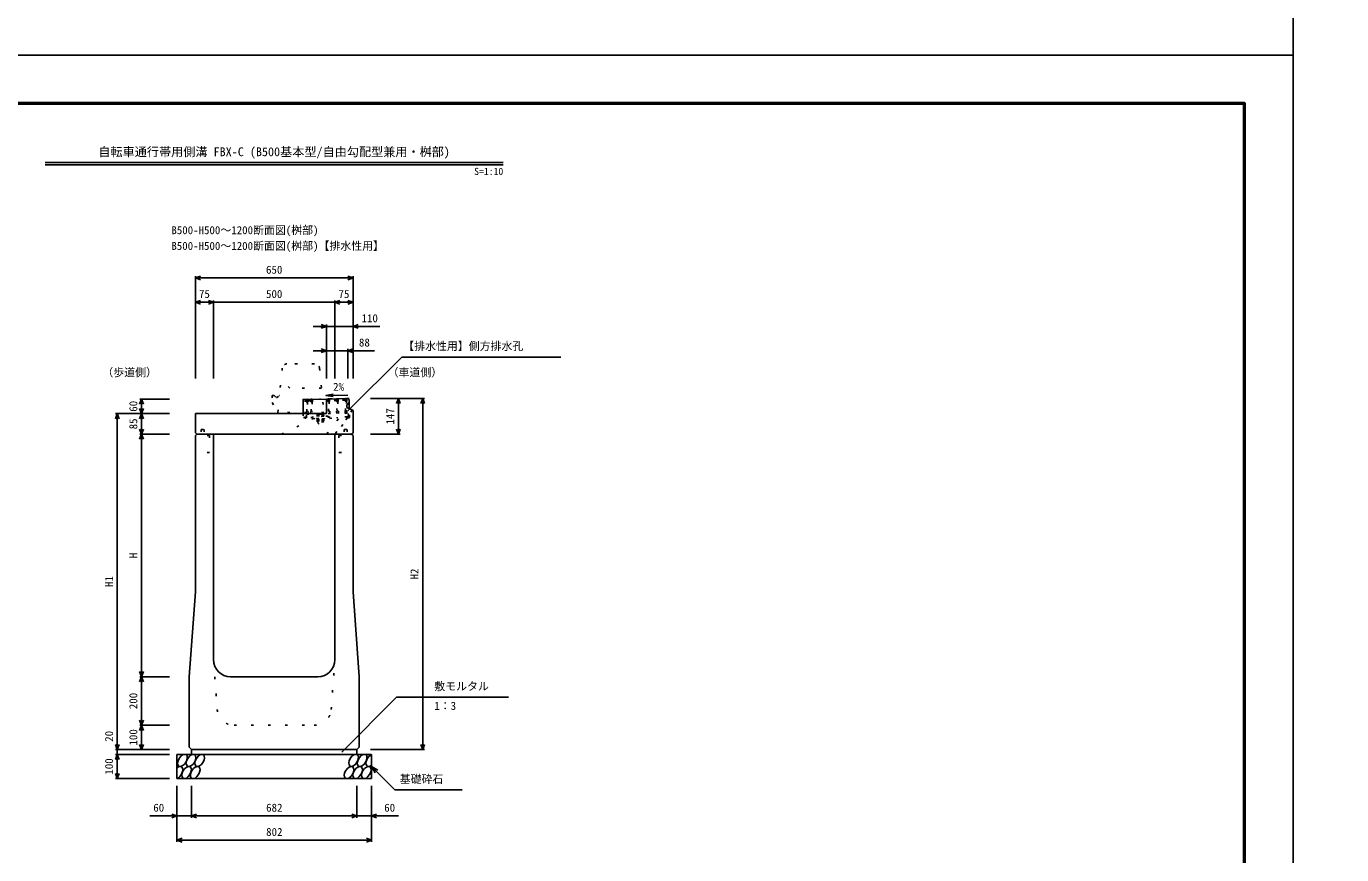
# Model space of a CAD drawing. Units: millimetres, scale not verified. Extents: x -12600 to 12600, y -5940 to 5940.
# Drawn here: x -9422 to -4000, y -3297 to 119 of the extents above; entities that cross this region are included whole.
import ezdxf
from ezdxf.enums import TextEntityAlignment as Align

# ---------------------------------------------------------------- set-up
doc = ezdxf.new("R2010")
doc.units = ezdxf.units.MM
doc.header["$LTSCALE"] = 40
doc.linetypes.add('DOTTED', pattern=[1.75, 0.25, -1.5])
for name, color, linetype, lineweight in [('0-0_DIM', 7, 'Continuous', 25), ('0-1_Defpoints', 5, 'Continuous', 25), ('0-2_HATCH', 6, 'DOTTED', 25), ('0-5_OUTLINE', 3, 'Continuous', 25), ('0-6_OUTLINE2', 4, 'DOTTED', 25), ('0-7_TXT', 7, 'Continuous', 25), ('0-8_WAKU', 3, 'Continuous', 25)]:
    doc.layers.add(name, color=color, linetype=linetype, lineweight=lineweight)
doc.styles.add('ＭＳ ゴシック', font='')
doc.styles.get('ＭＳ ゴシック').set_extended_font_data('MS Gothic')

msp = doc.modelspace()

# ---------------------------------------------------------------- linework, layer by layer
at = {"layer": '0-0_DIM'}
for p, q in [((-8725, -911.3), (-8725, -1332.94)), ((-8075, -918.8), (-8725, -918.8)), ((-8075, -911.3), (-8075, -1332.94)), ((-8650, -1018.8), (-8725, -1018.8)), ((-8650, -1011.3), (-8650, -1332.94)), ((-8650, -1018.8), (-8150, -1018.8)), ((-8150, -1011.3), (-8150, -1332.94)), ((-8150, -1018.8), (-8075, -1018.8)), ((-8240, -1118.8), (-8185, -1118.8)), ((-8185, -1111.3), (-8185, -1332.94)), ((-8075, -1118.8), (-8185, -1118.8)), ((-8075, -1118.8), (-7965, -1118.8)), ((-8240, -1218.8), (-8185, -1218.8)), ((-8097, -1218.8), (-8185, -1218.8)), ((-8097, -1211.3), (-8097, -1332.94)), ((-8097, -1218.8), (-7987, -1218.8)), ((-8096.54, -1467.09), (-7874.4, -1244.95)), ((-7874.4, -1244.95), (-7218.5, -1244.95)), ((-8954.5, -1417.94), (-8832, -1417.94)), ((-8947, -1417.94), (-8947, -1477.94)), ((-7780.5, -1415.94), (-8003, -1415.94)), ((-7888, -1415.94), (-7888, -1562.94)), ((-7788, -1415.94), (-7788, -2862.94)), ((-9054.5, -1477.94), (-8832, -1477.94)), ((-9047, -1477.94), (-9047, -2862.94)), ((-8947, -1562.94), (-8947, -1477.94)), ((-8954.5, -1562.94), (-8832, -1562.94)), ((-8947, -1562.94), (-8947, -2562.94)), ((-7880.5, -1562.94), (-8003, -1562.94)), ((-8954.5, -2562.94), (-8832, -2562.94)), ((-8947, -2562.94), (-8947, -2762.94)), ((-8121.89, -2873.75), (-7895.66, -2647.52)), ((-7895.66, -2647.52), (-7434.19, -2647.52)), ((-8954.5, -2762.94), (-8832, -2762.94)), ((-8947, -2762.94), (-8947, -2862.94)), ((-9054.5, -2862.94), (-8832, -2862.94)), ((-9047, -2862.94), (-9047, -2882.94)), ((-7780.5, -2862.94), (-8003, -2862.94)), ((-9054.5, -2882.94), (-8832, -2882.94)), ((-9047, -2882.94), (-9047, -2982.94)), ((-7999, -2932.94), (-7903.24, -3028.7)), ((-7999, -2932.94), (-7973.02, -2947.94)), ((-7999, -2932.94), (-7984, -2958.92)), ((-9054.5, -2982.94), (-8832, -2982.94)), ((-8801, -3244.31), (-8801, -3012.94)), ((-8741, -3144.31), (-8741, -3012.94)), ((-8059, -3144.31), (-8059, -3012.94)), ((-7999, -3244.31), (-7999, -3012.94)), ((-7903.24, -3028.7), (-7625.69, -3028.7)), ((-8801, -3136.81), (-8912.79, -3136.81)), ((-8801, -3136.81), (-8741, -3136.81)), ((-8741, -3136.81), (-8059, -3136.81)), ((-7999, -3136.81), (-8059, -3136.81)), ((-7999, -3136.81), (-7887.21, -3136.81)), ((-8801, -3236.81), (-7999, -3236.81))]:
    msp.add_line(p, q, dxfattribs=at)
for points in [[(-8703.86, -926.5), (-8725, -918.8), (-8703.86, -911.11)], [(-8096.14, -911.11), (-8075, -918.8), (-8096.14, -926.5)], [(-8703.86, -1011.11), (-8725, -1018.8), (-8703.86, -1026.5)], [(-8671.14, -1026.5), (-8650, -1018.8), (-8671.14, -1011.11)], [(-8128.86, -1011.11), (-8150, -1018.8), (-8128.86, -1026.5)], [(-8096.14, -1011.11), (-8075, -1018.8), (-8096.14, -1026.5)], [(-8206.14, -1111.11), (-8185, -1118.8), (-8206.14, -1126.5)], [(-8053.86, -1111.11), (-8075, -1118.8), (-8053.86, -1126.5)], [(-8206.14, -1211.11), (-8185, -1218.8), (-8206.14, -1226.5)], [(-8075.86, -1211.11), (-8097, -1218.8), (-8075.86, -1226.5)], [(-8954.7, -1439.09), (-8947, -1417.94), (-8939.3, -1439.09)], [(-8939.3, -1456.8), (-8947, -1477.94), (-8954.7, -1456.8)], [(-7895.7, -1437.09), (-7888, -1415.94), (-7880.3, -1437.09)], [(-7795.7, -1437.09), (-7788, -1415.94), (-7780.3, -1437.09)], [(-9039.3, -1499.09), (-9047, -1477.94), (-9054.7, -1499.09)], [(-8954.7, -1499.09), (-8947, -1477.94), (-8939.3, -1499.09)], [(-8954.7, -1541.8), (-8947, -1562.94), (-8939.3, -1541.8)], [(-8954.7, -1584.09), (-8947, -1562.94), (-8939.3, -1584.09)], [(-7895.7, -1541.8), (-7888, -1562.94), (-7880.3, -1541.8)], [(-8939.3, -2541.8), (-8947, -2562.94), (-8954.7, -2541.8)], [(-8939.3, -2584.09), (-8947, -2562.94), (-8954.7, -2584.09)], [(-8939.3, -2741.8), (-8947, -2762.94), (-8954.7, -2741.8)], [(-8954.7, -2784.09), (-8947, -2762.94), (-8939.3, -2784.09)], [(-9039.3, -2841.8), (-9047, -2862.94), (-9054.7, -2841.8)], [(-8939.3, -2841.8), (-8947, -2862.94), (-8954.7, -2841.8)], [(-7795.7, -2841.8), (-7788, -2862.94), (-7780.3, -2841.8)], [(-9039.3, -2904.09), (-9047, -2882.94), (-9054.7, -2904.09)], [(-9039.3, -2961.8), (-9047, -2982.94), (-9054.7, -2961.8)], [(-8822.14, -3129.11), (-8801, -3136.81), (-8822.14, -3144.5)], [(-8719.86, -3144.5), (-8741, -3136.81), (-8719.86, -3129.11)], [(-8080.14, -3129.11), (-8059, -3136.81), (-8080.14, -3144.5)], [(-7977.86, -3129.11), (-7999, -3136.81), (-7977.86, -3144.5)], [(-8779.86, -3244.5), (-8801, -3236.81), (-8779.86, -3229.11)], [(-8020.14, -3229.11), (-7999, -3236.81), (-8020.14, -3244.5)]]:
    msp.add_lwpolyline(points, dxfattribs=at)
at = {"layer": '0-1_Defpoints'}
for points in [[(-4200, -5940), (12600, -5940), (12600, 5940), (-4200, 5940)], [(-12600, -5940), (-4200, -5940), (-4200, 0), (-12600, 0)]]:
    msp.add_lwpolyline(points, close=True, dxfattribs=at)
at = {"layer": '0-2_HATCH'}
for p, q in [((-8270.76, -1499.59), (-8272.28, -1419.6)), ((-8101.31, -1416.85), (-8268.28, -1420.03)), ((-8249.61, -1419.67), (-8261.23, -1422.37)), ((-8249.5, -1425.67), (-8261.16, -1425.89)), ((-8242.61, -1419.54), (-8241.19, -1494.53)), ((-8091.32, -1416.16), (-8185, -1417.94)), ((-8178.96, -1418.33), (-8177.53, -1493.31)), ((-8143.63, -1417.65), (-8171.85, -1424.19)), ((-8143.52, -1423.65), (-8171.85, -1424.19)), ((-8108.31, -1416.98), (-8136.52, -1423.52)), ((-8108.19, -1422.98), (-8136.52, -1423.52)), ((-8094.46, -1487.23), (-8095.82, -1416.24)), ((-8091, -1432.85), (-8091.32, -1416.16)), ((-8089.85, -1493.14), (-8090.53, -1457.77)), ((-8098.88, -1491.82), (-8270.85, -1495.09)), ((-8092.79, -1496.2), (-8270.76, -1499.59)), ((-8266.85, -1495.01), (-8267.32, -1470.02)), ((-8267.13, -1480.02), (-8241.47, -1479.53)), ((-8177.62, -1488.81), (-8241.27, -1490.03)), ((-8225.54, -1498.73), (-8192.54, -1498.1)), ((-8222.63, -1512.68), (-8222.86, -1500.18)), ((-8194.92, -1512.15), (-8222.63, -1512.68)), ((-8220, -1480.26), (-8222.46, -1482.19)), ((-8222.3, -1489.69), (-8222.46, -1482.19)), ((-8196.06, -1489.15), (-8222.3, -1489.69)), ((-8222.06, -1481.84), (-8220, -1480.26)), ((-8198.75, -1479.82), (-8220, -1480.26)), ((-8216.06, -1489.56), (-8216.21, -1482.06)), ((-8215.94, -1500.05), (-8215.7, -1512.54)), ((-8202.31, -1489.27), (-8202.46, -1481.78)), ((-8202.08, -1499.78), (-8201.85, -1512.28)), ((-8196.63, -1481.31), (-8198.75, -1479.82)), ((-8196.06, -1489.15), (-8196.21, -1481.65)), ((-8195.16, -1499.65), (-8194.92, -1512.15)), ((-8192.54, -1498.1), (-8192.51, -1499.6)), ((-8177.82, -1478.32), (-8100.16, -1476.84)), ((-8140.87, -1492.62), (-8140.79, -1497.11)), ((-8100.35, -1466.84), (-8099.88, -1491.83))]:
    msp.add_line(p, q, dxfattribs=at)
at = {"layer": '0-2_HATCH', "linetype": 'Continuous'}
msp.add_line((-8090.53, -1457.77), (-8091, -1432.85), dxfattribs=at)
msp.add_lwpolyline([(-8185, -1417.94), (-8281.28, -1419.78), (-8280.18, -1477.94)], dxfattribs=at)
at = {"layer": '0-2_HATCH'}
for points in [[(-8267.32, -1470.02), (-8265.82, -1469.99), (-8266.59, -1430), (-8268.09, -1430.03), (-8268.28, -1420.03)], [(-8262.78, -1419.92), (-8263.29, -1419.23), (-8266.29, -1419.29), (-8266.78, -1420)], [(-8261.28, -1419.89), (-8261.09, -1429.89), (-8262.59, -1429.92), (-8261.82, -1469.91), (-8260.33, -1469.89), (-8260.13, -1479.88)], [(-8248.47, -1479.66), (-8248.66, -1469.66), (-8247.16, -1469.64), (-8247.92, -1429.64), (-8249.42, -1429.67), (-8249.61, -1419.67)], [(-8244.11, -1419.57), (-8244.63, -1418.88), (-8247.63, -1418.93), (-8248.11, -1419.64)], [(-8242.42, -1429.54), (-8243.92, -1429.57), (-8243.16, -1469.56), (-8241.66, -1469.53)], [(-8208.79, -1418.9), (-8209.3, -1418.2), (-8212.3, -1418.26), (-8212.79, -1418.97)], [(-8178.01, -1468.32), (-8176.51, -1468.29), (-8177.27, -1428.3), (-8178.77, -1428.33)], [(-8173.46, -1418.22), (-8173.97, -1417.53), (-8176.97, -1417.59), (-8177.46, -1418.3)], [(-8171.96, -1418.19), (-8171.77, -1428.19), (-8173.27, -1428.22), (-8172.51, -1468.21), (-8171.01, -1468.18), (-8170.82, -1478.18)], [(-8142.49, -1477.64), (-8142.68, -1467.65), (-8141.18, -1467.62), (-8141.94, -1427.62), (-8143.44, -1427.65), (-8143.63, -1417.65)], [(-8138.13, -1417.55), (-8138.65, -1416.86), (-8141.65, -1416.92), (-8142.13, -1417.63)], [(-8136.63, -1417.52), (-8136.44, -1427.52), (-8137.94, -1427.55), (-8137.18, -1467.54), (-8135.68, -1467.51), (-8135.49, -1477.51)], [(-8107.16, -1476.97), (-8107.35, -1466.97), (-8105.85, -1466.94), (-8106.61, -1426.95), (-8108.11, -1426.98), (-8108.31, -1416.98)], [(-8102.81, -1416.88), (-8103.32, -1416.19), (-8106.32, -1416.24), (-8106.81, -1416.95)], [(-8101.31, -1416.85), (-8101.12, -1426.85), (-8102.62, -1426.87), (-8101.85, -1466.87), (-8100.35, -1466.84)], [(-8280.18, -1477.94), (-8279.86, -1494.76), (-8270.86, -1494.59)], [(-8192.51, -1499.6), (-8225.51, -1500.23), (-8225.54, -1498.73)]]:
    msp.add_lwpolyline(points, dxfattribs=at)
for centre, radius, start, end in [((-8219.27, -1485.4), 4.53, 47.57461, 134.78335), ((-8208.77, -1512.41), 11, 181.09113, 1.09113), ((-8208.96, -1500.2), 19.53, 70.56972, 111.78823), ((-8199.27, -1484.99), 4.53, 47.57461, 134.78335), ((-8098.96, -1487.32), 4.5, 271.09113, 1.09113), ((-8092.85, -1493.2), 3, 271.09113, 1.09113)]:
    msp.add_arc(centre, radius, start, end, dxfattribs=at)
at = {"layer": '0-2_HATCH', "linetype": 'Continuous'}
for centre in [(-8778.11, -2907.94), (-8742.63, -2907.94), (-8707.16, -2907.94), (-8072.95, -2907.94), (-8037.48, -2907.94), (-8761.23, -2957.94), (-8725.75, -2957.94), (-8091.55, -2957.94), (-8056.07, -2957.94), (-8020.59, -2957.94)]:
    msp.add_ellipse(centre, major_axis=(14.54, 23.54), ratio=0.5792, dxfattribs=at)
for centre, start_param, end_param in [((-8002, -2907.94), 0.6666252, 4.1103269), ((-8796.7, -2957.94), 3.7419964, 7.318141)]:
    msp.add_ellipse(centre, major_axis=(14.54, 23.54), ratio=0.5792, start_param=start_param, end_param=end_param, dxfattribs=at)
at = {"layer": '0-5_OUTLINE', "linetype": 'DOTTED'}
for p, q in [((-8366.8, -1290.99), (-8378, -1402.94)), ((-8234.54, -1272.99), (-8348.34, -1272.99)), ((-8213.2, -1290.95), (-8195, -1472.94)), ((-8408, -1402.94), (-8408, -1432.94)), ((-8408, -1402.94), (-8400, -1402.94)), ((-8400, -1402.94), (-8390, -1412.94)), ((-8408, -1432.94), (-8385, -1472.94)), ((-8195, -1472.94), (-8385, -1472.94))]:
    msp.add_line(p, q, dxfattribs=at)
at = {"layer": '0-5_OUTLINE'}
for p, q in [((-8185, -1417.94), (-8096, -1416.25)), ((-8185, -1417.94), (-8185, -1477.94)), ((-8100, -1442.85), (-8091, -1432.85)), ((-8100, -1442.85), (-8100, -1452.85)), ((-8075, -1465.85), (-8100, -1452.85)), ((-8725, -1556.94), (-8725, -1477.94)), ((-8185, -1477.94), (-8725, -1477.94)), ((-8075, -1465.85), (-8075, -1556.94)), ((-8725, -1556.94), (-8719, -1562.94)), ((-8725, -1568.94), (-8719, -1562.94)), ((-8725, -1568.94), (-8725, -2212.94)), ((-8719, -1562.94), (-8081, -1562.94)), ((-8650, -1562.94), (-8650, -2492.94)), ((-8150, -1562.94), (-8150, -2492.94)), ((-8081, -1562.94), (-8075, -1556.94)), ((-8081, -1562.94), (-8075, -1568.94)), ((-8075, -1568.94), (-8075, -2212.94)), ((-8750, -2562.94), (-8725, -2212.94)), ((-8050, -2562.94), (-8075, -2212.94)), ((-8750, -2853.94), (-8750, -2562.94)), ((-8580, -2562.94), (-8220, -2562.94)), ((-8050, -2562.94), (-8050, -2853.94)), ((-8750, -2853.94), (-8741, -2862.94)), ((-8059, -2862.94), (-8741, -2862.94)), ((-8741, -2862.94), (-8741, -2882.94)), ((-8059, -2862.94), (-8050, -2853.94)), ((-8059, -2862.94), (-8059, -2882.94)), ((-8801, -2882.94), (-7999, -2882.94)), ((-8801, -2982.94), (-8801, -2882.94)), ((-7999, -2982.94), (-7999, -2882.94)), ((-8801, -2982.94), (-7999, -2982.94))]:
    msp.add_line(p, q, dxfattribs=at)
at = {"layer": '0-5_OUTLINE', "linetype": 'DOTTED'}
msp.add_lwpolyline([(-8390, -1412.94), (-8380, -1402.94), (-8378, -1402.94)], dxfattribs=at)
at = {"layer": '0-5_OUTLINE'}
msp.add_lwpolyline([(-8096, -1416.25), (-8091, -1421.15), (-8091, -1432.85)], dxfattribs=at)
at = {"layer": '0-5_OUTLINE', "linetype": 'DOTTED'}
for centre, start, end in [((-8346.9, -1292.94), 94.13229, 174.40835), ((-8233.1, -1292.94), 4.08463, 93.6009)]:
    msp.add_arc(centre, 20, start, end, dxfattribs=at)
at = {"layer": '0-5_OUTLINE'}
for centre, start, end in [((-8580, -2492.94), 180, 270), ((-8220, -2492.94), 270, 0)]:
    msp.add_arc(centre, 70, start, end, dxfattribs=at)
at = {"layer": '0-6_OUTLINE2'}
for p, q in [((-8385, -1472.94), (-8378, -1402.94)), ((-8183.95, -1562.94), (-8100, -1452.85)), ((-8370.12, -1562.94), (-8238.77, -1498.98)), ((-8098.79, -1496.31), (-8150, -1562.94)), ((-8078.67, -1463.94), (-8142.35, -1562.94)), ((-8667, -1567.94), (-8724, -1567.94)), ((-8701, -1542.94), (-8689, -1542.94)), ((-8701, -1542.94), (-8701, -1567.94)), ((-8689, -1542.94), (-8689, -1567.94)), ((-8667, -1567.94), (-8667, -1637.94)), ((-8133, -1567.94), (-8076, -1567.94)), ((-8111, -1542.94), (-8099, -1542.94)), ((-8111, -1542.94), (-8111, -1567.94)), ((-8099, -1542.94), (-8099, -1567.94)), ((-8667, -1637.94), (-8725, -1637.94)), ((-8650, -2492.94), (-8634.8, -2698.11)), ((-8165.2, -2698.11), (-8150, -2492.94)), ((-8564.99, -2762.94), (-8235.01, -2762.94))]:
    msp.add_line(p, q, dxfattribs=at)
for points in [[(-8205, -1372.94), (-8335, -1372.94), (-8372, -1342.94)], [(-8133, -1567.94), (-8133, -1637.94), (-8076, -1637.94)]]:
    msp.add_lwpolyline(points, dxfattribs=at)
for centre, start, end in [((-8564.99, -2692.94), 184.23639, 270), ((-8235.01, -2692.94), 270, 355.76361)]:
    msp.add_arc(centre, 70, start, end, dxfattribs=at)
at = {"layer": '0-7_TXT'}
for p, q in [((-9344.18, -442.8), (-7455.82, -442.8)), ((-9344.18, -452.4), (-7455.82, -452.4)), ((-8186.83, -1403.34), (-8157.39, -1397.57)), ((-8186.83, -1403.34), (-8157.19, -1407.99)), ((-8186.83, -1403.34), (-8157.19, -1407.99))]:
    msp.add_line(p, q, dxfattribs=at)
msp.add_lwpolyline([(-8096.41, -1401.62), (-8186.83, -1403.34), (-8157.39, -1397.57)], dxfattribs=at)
at = {"layer": '0-8_WAKU', "lineweight": 50}
msp.add_lwpolyline([(-12400, -5740), (-4400, -5740), (-4400, -200), (-12400, -200)], close=True, dxfattribs=at)

# ---------------------------------------------------------------- texts
at = {"layer": '0-0_DIM', "style": 'ＭＳ ゴシック'}
for s, p in [('650', (-8433.75, -911.3)), ('75', (-8710, -1011.3)), ('500', (-8433.75, -1011.3)), ('75', (-8135, -1011.3)), ('110', (-8039.93, -1111.3)), ('88', (-8050.68, -1211.3)), ('【排水性用】側方排水孔', (-7868.21, -1226.21)), ('（歩道側）', (-9108.39, -1334.65)), ('（車道側）', (-7932.57, -1334.65)), ('敷モルタル', (-7740.06, -2628.78)), ('1：3', (-7740.06, -2709.47)), ('基礎砕石', (-7882.68, -3011.53)), ('60', (-8898.5, -3129.31)), ('682', (-8433.22, -3129.31)), ('60', (-7946.5, -3129.31)), ('802', (-8433.22, -3229.31))]:
    msp.add_text(s, height=32.99, dxfattribs=at).set_placement(p, align=Align.BOTTOM_LEFT)
for s, p in [('60', (-8954.5, -1470.44)), ('147', (-7895.5, -1523.19)), ('85', (-8954.5, -1542.94)), ('H', (-8954.5, -2074.19)), ('H1', (-9054.5, -2192.94)), ('H2', (-7795.5, -2161.94)), ('200', (-8954.5, -2696.69)), ('20', (-9054.5, -2831.13)), ('100', (-8954.5, -2846.69)), ('100', (-9054.5, -2966.69))]:
    msp.add_text(s, height=32.99, rotation=90, dxfattribs=at).set_placement(p, align=Align.BOTTOM_LEFT)
at = {"layer": '0-7_TXT', "style": 'ＭＳ ゴシック'}
for s, height, p in [('自転車通行帯用側溝 FBX-C (B500基本型/自由勾配型兼用・桝部)', 36.66, (-9125, -427.8)), ('S', 29.33, (-7575.82, -502.8)), ('=', 29.33, (-7555.82, -502.8)), ('1', 29.33, (-7535.82, -502.8)), (':', 29.33, (-7515.82, -502.8)), ('1', 29.33, (-7495.82, -502.8)), ('0', 29.33, (-7475.82, -502.8)), ('B500-H500～1200断面図(桝部)', 32.99, (-8823.96, -748.2)), ('B500-H500～1200断面図(桝部)【排水性用】', 32.99, (-8823.96, -813.07)), ('2%', 32.99, (-8157.26, -1394.01))]:
    msp.add_text(s, height=height, dxfattribs=at).set_placement(p, align=Align.BOTTOM_LEFT)

doc.saveas('drawing.dxf')
